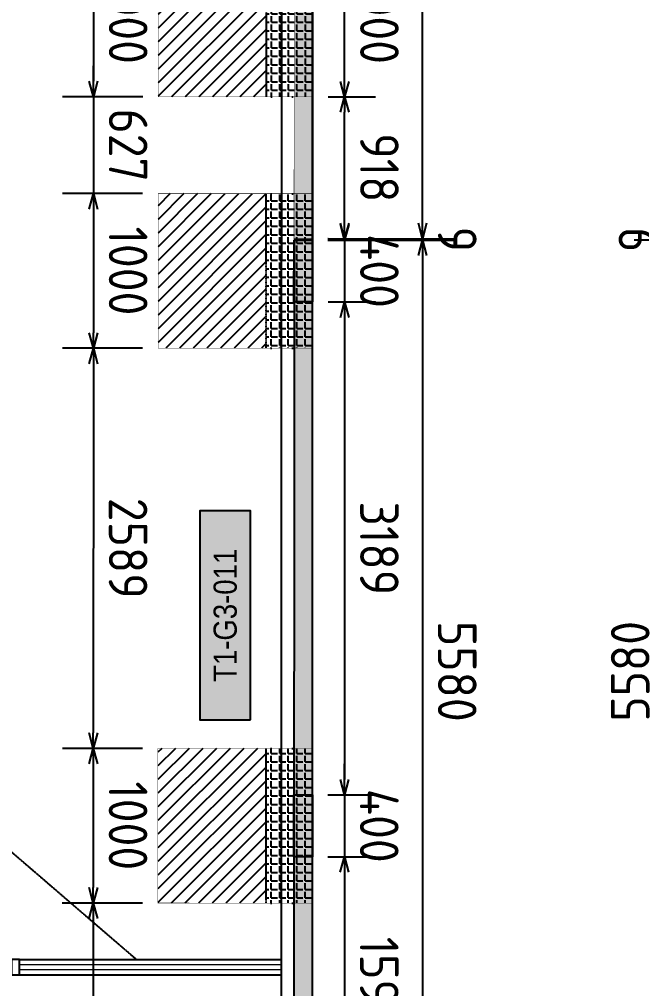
# Model space of a CAD drawing. Header units: centimetres. Extents: x -6122352 to 7132207, y -1694241 to 1947892.
# Drawn here: x 130075 to 134102, y -95160 to -88890 of the extents above; entities that cross this region are included whole.
import ezdxf
from ezdxf.enums import TextEntityAlignment as Align
from ezdxf.xclip import XClip

# ---------------------------------------------------------------- set-up
doc = ezdxf.new("R2010")
doc.units = ezdxf.units.CM
doc.header["$MEASUREMENT"] = 0
doc.header["$XCLIPFRAME"] = 2
doc.header["$PDMODE"] = 66
doc.header["$PDSIZE"] = 100
doc.linetypes.add('DASHED2', pattern=[0.375, 0.25, -0.125])
for name, color, linetype, lineweight, true_color in [('08-Compound Wall-2', 6, 'Continuous', 25, 0xff00ff), ('08-Compound Wall-3', 5, 'Continuous', 25, 0x0000ff), ('23585-XR-AR-DAMAC PLOT LIMITS$0$1-End units', 7, 'Continuous', 5, 0xf8991e), ('23585-XR-AR-DAMAC PLOT LIMITS$0$1-Open Space', 7, 'Continuous', 5, 0x90cf5a)]:
    doc.layers.add(name, color=color, linetype=linetype, lineweight=lineweight, true_color=true_color)
doc.layers.add('23585-XR-AR-END-GROUND FLOOR$0$A-LOVR-PLAN', color=251, linetype='Continuous', lineweight=9)
doc.layers.add('A-ANNO-TEXT', color=3, linetype='Continuous', lineweight=25)
for name, color, linetype in [('@MI-FOOTINGS', 7, 'Continuous'), ('@MI-REF LAYER', 7, 'Continuous'), ('@MI-TYPE-01', 30, 'Continuous'), ('@MI-TYPE-02', 6, 'Continuous'), ('B_TH_4', 7, 'Continuous'), ('PANEL-TAGS', 7, 'Continuous')]:
    doc.layers.add(name, color=color, linetype=linetype)
doc.styles.add('PANELTAG_STYLE', font='arial.ttf')
doc.styles.add('Schueco-BEMSTIL', font='isocpeur.ttf', dxfattribs={"width": 0.9})
doc.styles.get("Standard").update_dxf_attribs({"font": 'arial.ttf'})
doc.dimstyles.new('LEADER', dxfattribs={"dimtxt": 0.18, "dimasz": 0.25, "dimexe": 0.18, "dimexo": 0.0625, "dimgap": 0.09, "dimtad": 0, "dimtih": 1, "dimtoh": 1, "dimdec": 4, "dimzin": 0, "dimdsep": 46, "dimtxsty": 'Standard', "dimblk": 'DOT', "dimcen": 0.09, "dimadec": 0, "dimazin": 0, "dimtfac": 1, "dimtdec": 4, "dimtofl": 0, "dimtmove": 0, "dimatfit": 3, "dimldrblk": 'DOT', "dimfxl": 1, "dimtolj": 1, "dimtzin": 0, "dimarcsym": 0})
doc.dimstyles.new('MI- JWC-TXT-2.5 MM', dxfattribs={"dimscale": 1.5, "dimtxt": 2.5, "dimasz": 1, "dimexe": 2, "dimexo": 1, "dimgap": 1, "dimtad": 1, "dimdec": 0, "dimdsep": 46, "dimtxsty": 'Schueco-BEMSTIL', "dimblk": 'OPEN30', "dimcen": 0, "dimdle": 2, "dimclrd": 140, "dimclre": 8, "dimclrt": 40, "dimadec": 0, "dimazin": 2, "dimtfac": 1, "dimtdec": 0, "dimtix": 1, "dimtmove": 2, "dimatfit": 3, "dimldrblk": 'OPEN', "dimfxl": 2, "dimlwd": -1, "dimlwe": -1, "dimarcsym": 0})

# ---------------------------------------------------------------- blocks, each defined once
blk = doc.blocks.new('23585-XR-AR-BOUNDARY WALLS AND SETBACKS')
at = {"layer": '08-Compound Wall-2'}
for points in [[(496560.8281, 2768920.9017), (496543.1323, 2768937.1145), (496542.9972, 2768936.967)], [(496514.6253, 2768906.0028), (496532.2463, 2768889.8566), (496534.3068, 2768892.1053), (496538.3602, 2768896.5291), (496542.4138, 2768900.9529), (496546.4672, 2768905.3767), (496550.5206, 2768909.8005), (496554.574, 2768914.2243), (496560.6193, 2768920.8218), (496542.9972, 2768936.967)]]:
    blk.add_lwpolyline(points, dxfattribs=at)
blk = doc.blocks.new('A$C9d9485f6')
at = {"layer": 'A-ANNO-TEXT', "rotation": 312.4881850805905}
blk.add_blockref('23585-XR-AR-BOUNDARY WALLS AND SETBACKS', (-2377088.5348, -1504219.2521), dxfattribs=at)
blk = doc.blocks.new('23585-XR-AR-DAMAC PLOT LIMITS')
at = {"layer": '23585-XR-AR-DAMAC PLOT LIMITS$0$1-End units', "color": 251, "true_color": 0x636466}
blk.add_lwpolyline([(496560.8281, 2768920.9017), (496554.6477, 2768914.1567), (496536.9527, 2768930.3703), (496543.1323, 2768937.1145)], close=True, dxfattribs=at)
at = {"layer": '23585-XR-AR-DAMAC PLOT LIMITS$0$1-Open Space', "color": 251, "true_color": 0x636466}
blk.add_lwpolyline([(496562.8545, 2768923.1131), (496580.5493, 2768906.8991), (496578.5225, 2768904.6873), (496560.8281, 2768920.9017), (496543.1323, 2768937.1145), (496545.1591, 2768939.3265)], close=True, dxfattribs=at)
blk = doc.blocks.new('A$Cf093b529')
at = {"layer": 'A-ANNO-TEXT'}
blk.add_blockref('23585-XR-AR-DAMAC PLOT LIMITS', (-495391.9901, -2768603.4419), dxfattribs=at)
blk = doc.blocks.new('XR-AR-END-SETTING OUT PLAN')
at = {"layer": '08-Compound Wall-3'}
for p, q in [((1900, 10600), (-523.3, 10600)), ((1900, 10500), (-523.3, 10500))]:
    blk.add_line(p, q, dxfattribs=at)
blk.add_lwpolyline([(1950, 10600), (1900, 10600), (1900, 10500), (1950, 10500)], close=True, dxfattribs=at)
at = {"layer": '23585-XR-AR-END-GROUND FLOOR$0$A-LOVR-PLAN'}
blk.add_lwpolyline([(1900, 10600), (1900, 10500)], dxfattribs=at)
blk.add_lwpolyline([(1900, 10535), (1900, 10565), (-523.3, 10565), (-523.3, 10535)], close=True, dxfattribs=at)
blk = doc.blocks.new('END UNIT')
at = {"xscale": 0.001, "yscale": 0.001, "zscale": 0.001}
blk.add_blockref('XR-AR-END-SETTING OUT PLAN', (-9.1502, 0), dxfattribs=at)
blk = doc.blocks.new('TH_4')
blk.add_blockref('END UNIT', (495802.3054, 2769130.5141))
blk = doc.blocks.new('A$C780da55d')
at = {"layer": 'B_TH_4', "xscale": 1.000039159572381, "yscale": 1.000039159572381, "zscale": 1.000039159572381}
blk.add_blockref('TH_4', (-495814.0705, -2769239.3021), dxfattribs=at)
blk = doc.blocks.new('23585-XR-AR-MALDIVE-2$0$TH_4')
blk.add_blockref('A$C780da55d', (495794.6554, 2769130.8641))
blk = doc.blocks.new('A$Cc84df2ca')
at = {"color": 1, "true_color": 0xeb0000, "const_width": 0.01}
blk.add_lwpolyline([(33.1484, 0), (27.1484, 0), (21.1484, 0.0002), (15.1484, 0.0002), (9.1484, 0.0002), (0.0011, 0.0002), (0, 24.0001), (9.1484, 24), (15.1484, 24.0001), (21.1484, 24.0001), (27.1484, 24.0002), (33.1485, 24), (39.1485, 24.0001), (42.2984, 24.0001), (42.2982, 0.0002)], close=True, dxfattribs=at)
blk = doc.blocks.new('_Dot')
at = {"color": 0, "linetype": 'ByBlock', "lineweight": -2}
blk.add_line((-0.5, 0), (-1, 0), dxfattribs=at)
at = {"color": 0, "linetype": 'ByBlock', "const_width": 0.5}
blk.add_lwpolyline([(-0.25, 0, 1), (0.25, 0, 1)], format="xyb", close=True, dxfattribs=at)
blk = doc.blocks.new('A$Cc9adf89e')
at = {"color": 1, "true_color": 0xeb0000, "const_width": 0.01}
blk.add_lwpolyline([(34.7286, -22.729), (28.7286, -22.7291), (22.7286, -22.7288), (16.7286, -22.7289), (10.7286, -22.7289), (1.5814, -22.7289), (1.5802, 1.271), (10.7286, 1.271), (16.7286, 1.271), (22.7286, 1.2711), (28.7286, 1.2711), (34.7287, 1.271), (40.7287, 1.271), (43.8786, 1.271), (43.8784, -22.7289)], close=True, dxfattribs=at)
blk = doc.blocks.new('_Open30')
at = {"color": 0, "linetype": 'ByBlock', "lineweight": -2}
for p, q in [((-1, 0.268), (0, 0)), ((0, 0), (-1, -0.268)), ((0, 0), (-1, 0))]:
    blk.add_line(p, q, dxfattribs=at)
blk = doc.blocks.new('*D1302')
at = {"color": 8, "transparency": 16777216}
for p, q in [((-101.3, -5844.1), (-919.3, -5844.1)), ((-102.3, -11423.8), (-919.3, -11423.8))]:
    blk.add_line(p, q, dxfattribs=at)
at = {"color": 140, "transparency": 16777216}
blk.add_line((-719.3, -11323.8), (-719.3, -5944.1), dxfattribs=at)
at = {"layer": 'Defpoints', "color": 0, "transparency": 16777216}
for p in [(-719.3, -5844.1), (-1.3, -5844.1), (-2.3, -11423.8)]:
    blk.add_point(p, dxfattribs=at)
at = {"color": 140, "transparency": 16777216, "xscale": 100, "yscale": 100, "zscale": 100}
for p, rotation in [((-719.3, -5844.1), 90), ((-719.3, -11423.8), 270)]:
    blk.add_blockref('_Open30', p, dxfattribs=dict(at, rotation=rotation))
at = {"color": 40, "transparency": 16777216, "insert": (-944.3, -8634), "char_height": 250, "attachment_point": 5, "rotation": 90, "style": 'Schueco-BEMSTIL'}
blk.add_mtext('5580', dxfattribs=at)
blk = doc.blocks.new('_Open')
at = {"color": 0, "linetype": 'ByBlock', "lineweight": -2}
for p, q in [((-1, 0.2), (0, 0)), ((-1, -0.2), (0, 0)), ((0, 0), (-1, 0))]:
    blk.add_line(p, q, dxfattribs=at)
blk = doc.blocks.new('*D1292')
at = {"color": 140, "transparency": 16777216}
for p, q in [((-214.3, -5735), (-214.3, -5635)), ((-214.3, -5844), (-214.3, -5835)), ((-214.3, -5944), (-214.3, -6044))]:
    blk.add_line(p, q, dxfattribs=at)
at = {"color": 8, "transparency": 16777216}
for p, q in [((-101, -5835), (-414.3, -5835)), ((-101.2, -5844), (-414.3, -5844))]:
    blk.add_line(p, q, dxfattribs=at)
at = {"layer": 'Defpoints', "color": 0, "transparency": 16777216}
for p in [(-214.3, -5835), (-1.2, -5844), (-1, -5835)]:
    blk.add_point(p, dxfattribs=at)
at = {"color": 140, "transparency": 16777216, "xscale": 100, "yscale": 100, "zscale": 100}
for p, rotation in [((-214.3, -5835), 270), ((-214.3, -5844), 90)]:
    blk.add_blockref('_Open30', p, dxfattribs=dict(at, rotation=rotation))
at = {"color": 40, "transparency": 16777216, "insert": (-895, -5839.5), "char_height": 250, "attachment_point": 5, "rotation": 90, "style": 'Schueco-BEMSTIL'}
blk.add_mtext('9', dxfattribs=at)
blk = doc.blocks.new('T1-FOOTING')
at = {"transparency": 33554679}
h = blk.add_hatch(dxfattribs=at)
h.set_pattern_fill('ANGLE', color=256, scale=500)
h.set_pattern_definition([(0, (0, 0), (0, 137.5), [100, -37.5]), (90, (0, 0), (-137.5, 8e-15), [100, -37.5])])
h.paths.add_polyline_path([(-500, -300), (500, -300), (500, 0), (-500, 0)])
h.paths.add_polyline_path([(-499.75, -299.75), (499.75, -299.75), (499.75, -0.25), (-499.75, -0.25)], flags=16)
h = blk.add_hatch(dxfattribs=at)
h.set_pattern_fill('ANGLE', color=8, scale=200)
h.set_pattern_definition([(0, (0, 0), (0, 55), [40, -15]), (90, (0, 0), (-55, 3e-15), [40, -15])])
h.paths.add_polyline_path([(500, -300), (500, 0), (-500, 0), (-500, -300)])
h = blk.add_hatch(dxfattribs=at)
h.set_pattern_fill('ANSI31', color=8, scale=500)
h.paths.add_polyline_path([(500, -1000), (500, -300), (-500, -300), (-500, -1000)])
at = {"layer": '@MI-TYPE-01', "color": 240, "linetype": 'DASHED2', "true_color": 0xed1f24}
blk.add_line((-500, -300), (500, -300), dxfattribs=at)
at = {"layer": '@MI-TYPE-01', "color": 240, "true_color": 0xed1f24, "const_width": 2.5}
blk.add_lwpolyline([(-500, 0), (500, 0), (500, -1000), (-500, -1000)], close=True, dxfattribs=at)
blk = doc.blocks.new('*D1323')
at = {"layer": '@MI-TYPE-02', "color": 8, "transparency": 16777216}
for p, q in [((382575.2, -149262.9), (383386.9, -149262.8)), ((382576.2, -155097.9), (383387.9, -155097.8))]:
    blk.add_line(p, q, dxfattribs=at)
at = {"layer": '@MI-TYPE-02', "color": 140, "transparency": 16777216}
blk.add_line((383187.9, -154997.8), (383186.9, -149362.8), dxfattribs=at)
at = {"layer": 'Defpoints', "color": 0, "transparency": 16777216}
for p in [(382475.2, -149263), (383186.9, -149262.8), (382476.2, -155098)]:
    blk.add_point(p, dxfattribs=at)
at = {"layer": '@MI-TYPE-02', "color": 140, "transparency": 16777216, "xscale": 100, "yscale": 100, "zscale": 100}
for p, rotation in [((383186.9, -149262.8), 90.01026582106833), ((383187.9, -155097.8), 270.0102658210683)]:
    blk.add_blockref('_Open30', p, dxfattribs=dict(at, rotation=rotation))
at = {"layer": '@MI-TYPE-02', "color": 40, "transparency": 16777216, "insert": (383412.4, -152180.3), "char_height": 250, "attachment_point": 5, "rotation": 270.01027, "style": 'Schueco-BEMSTIL'}
blk.add_mtext('5835', dxfattribs=at)
blk = doc.blocks.new('*D1324')
at = {"layer": '@MI-TYPE-02', "color": 8, "transparency": 16777216}
for p, q in [((382576.9, -154180.4), (382883.4, -154180.3)), ((382576.2, -155097.9), (382883.6, -155097.9))]:
    blk.add_line(p, q, dxfattribs=at)
at = {"layer": '@MI-TYPE-02', "color": 140, "transparency": 16777216}
blk.add_line((382683.6, -154997.9), (382683.4, -154280.4), dxfattribs=at)
at = {"layer": 'Defpoints', "color": 0, "transparency": 16777216}
for p in [(382476.9, -154180.4), (382683.4, -154180.4), (382476.2, -155098)]:
    blk.add_point(p, dxfattribs=at)
at = {"layer": '@MI-TYPE-02', "color": 140, "transparency": 16777216, "xscale": 100, "yscale": 100, "zscale": 100}
for p, rotation in [((382683.4, -154180.4), 90.01026582106833), ((382683.6, -155097.9), 270.0102658210683)]:
    blk.add_blockref('_Open30', p, dxfattribs=dict(at, rotation=rotation))
at = {"layer": '@MI-TYPE-02', "color": 40, "transparency": 16777216, "insert": (382908.5, -154639.1), "char_height": 250, "attachment_point": 5, "rotation": 270.01027, "style": 'Schueco-BEMSTIL'}
blk.add_mtext('918', dxfattribs=at)
blk = doc.blocks.new('*D1325')
at = {"layer": '@MI-TYPE-02', "color": 8, "transparency": 16777216}
for p, q in [((382575.8, -153180.4), (382883.3, -153180.3)), ((382576.9, -154180.4), (382883.4, -154180.3))]:
    blk.add_line(p, q, dxfattribs=at)
at = {"layer": '@MI-TYPE-02', "color": 140, "transparency": 16777216}
blk.add_line((382683.4, -154080.4), (382683.3, -153280.4), dxfattribs=at)
at = {"layer": 'Defpoints', "color": 0, "transparency": 16777216}
for p in [(382475.8, -153180.4), (382683.3, -153180.4), (382476.9, -154180.4)]:
    blk.add_point(p, dxfattribs=at)
at = {"layer": '@MI-TYPE-02', "color": 140, "transparency": 16777216, "xscale": 100, "yscale": 100, "zscale": 100}
for p, rotation in [((382683.3, -153180.4), 90.01026582106833), ((382683.4, -154180.4), 270.0102658210683)]:
    blk.add_blockref('_Open30', p, dxfattribs=dict(at, rotation=rotation))
at = {"layer": '@MI-TYPE-02', "color": 40, "transparency": 16777216, "insert": (382908.3, -153680.3), "char_height": 250, "attachment_point": 5, "rotation": 270.01027, "style": 'Schueco-BEMSTIL'}
blk.add_mtext('1000', dxfattribs=at)
blk = doc.blocks.new('RCC COPING')
at = {"layer": '@MI-TYPE-01', "transparency": 33554679}
h = blk.add_hatch(color=8, dxfattribs=at)
h.dxf.hatch_style = 1
h.paths.add_polyline_path([(60, 200), (-60, 200), (-60, -200), (60, -200)])
at = {"layer": '@MI-TYPE-01', "color": 30}
blk.add_lwpolyline([(-60, 200), (60, 200), (60, -200), (-60, -200)], close=True, dxfattribs=at)
blk = doc.blocks.new('31309MM')
at = {"layer": '@MI-TYPE-01', "transparency": 33554679}
h = blk.add_hatch(color=30, dxfattribs=at)
h.dxf.hatch_style = 1
h.paths.add_polyline_path([(0, 120), (5581.9, 120), (5581.9, 0), (0, 0)])
h.paths.add_polyline_path([(5591.9, 0), (12764, 0), (12764, 120), (5591.9, 120)])
h.paths.add_polyline_path([(12774, 120), (18355.6, 120), (18355.6, -0.2), (12774, -0.2)])
h.paths.add_polyline_path([(18365.7, -0.2), (23537.4, -0.2), (23537.4, 120), (18365.7, 120)])
h.paths.add_polyline_path([(23547.4, 120), (30719.5, 120), (30719.5, 0), (23547.4, 0)])
h.paths.add_polyline_path([(30729.5, 0), (36309.3, 0), (36309.3, 120), (30729.5, 120)])
at = {"layer": '@MI-TYPE-01', "color": 30}
blk.add_lwpolyline([(30729.5, 0), (36309.3, 0), (36309.3, 120), (30729.5, 120)], close=True, dxfattribs=at)
at = {"layer": '@MI-TYPE-01', "color": 240, "true_color": 0xed1f24, "rotation": 89.95700707059105}
for p in [(32520.3, 60), (36109.3, 60.2)]:
    blk.add_blockref('RCC COPING', p, dxfattribs=at)
blk = doc.blocks.new('A$Ceca04276')
at = {"layer": '@MI-TYPE-01', "color": 30, "rotation": 89.98971944707202}
blk.add_blockref('31309MM', (0.5, 9.9), dxfattribs=at)
blk = doc.blocks.new('*D1329')
at = {"layer": '@MI-TYPE-02', "color": 140, "transparency": 16777216}
for p, q in [((383187.9, -154997.8), (383187.9, -154897.8)), ((383187.9, -155097.8), (383187.9, -155106.9)), ((383187.9, -155206.9), (383188, -155306.9))]:
    blk.add_line(p, q, dxfattribs=at)
at = {"layer": '@MI-TYPE-02', "color": 8, "transparency": 16777216}
for p, q in [((382576.2, -155097.9), (383387.9, -155097.8)), ((382576.3, -155107), (383387.9, -155106.9))]:
    blk.add_line(p, q, dxfattribs=at)
at = {"layer": 'Defpoints', "color": 0, "transparency": 16777216}
for p in [(382476.2, -155098), (382476.3, -155107), (383187.9, -155106.9)]:
    blk.add_point(p, dxfattribs=at)
at = {"layer": '@MI-TYPE-02', "color": 140, "transparency": 16777216, "xscale": 100, "yscale": 100, "zscale": 100}
for p, rotation in [((383187.9, -155097.8), 270.0102658210683), ((383187.9, -155106.9), 90.01026582106833)]:
    blk.add_blockref('_Open30', p, dxfattribs=dict(at, rotation=rotation))
at = {"layer": '@MI-TYPE-02', "color": 40, "transparency": 16777216, "insert": (383412.9, -155102.3), "char_height": 250, "attachment_point": 5, "rotation": 270.01027, "style": 'Schueco-BEMSTIL'}
blk.add_mtext('9', dxfattribs=at)
blk = doc.blocks.new('*D1378')
at = {"layer": '@MI-TYPE-02', "color": 8, "transparency": 16777216}
for p, q in [((92.5, 42154.2), (904.1, 42154.4)), ((93.7, 36574.5), (905.1, 36574.6))]:
    blk.add_line(p, q, dxfattribs=at)
at = {"layer": '@MI-TYPE-02', "color": 140, "transparency": 16777216}
blk.add_line((704.1, 42054.3), (705.1, 36674.6), dxfattribs=at)
at = {"layer": 'Defpoints', "color": 0, "transparency": 16777216}
for p in [(-7.5, 42154.2), (-6.3, 36574.5), (705.1, 36574.6)]:
    blk.add_point(p, dxfattribs=at)
at = {"layer": '@MI-TYPE-02', "color": 140, "transparency": 16777216, "xscale": 100, "yscale": 100, "zscale": 100}
for p, rotation in [((704.1, 42154.3), 90.01026582106833), ((705.1, 36574.6), 270.0102658210683)]:
    blk.add_blockref('_Open30', p, dxfattribs=dict(at, rotation=rotation))
at = {"layer": '@MI-TYPE-02', "color": 40, "transparency": 16777216, "insert": (929.6, 39364.5), "char_height": 250, "attachment_point": 5, "rotation": 270.01027, "style": 'Schueco-BEMSTIL'}
blk.add_mtext('5580', dxfattribs=at)
blk = doc.blocks.new('*D1330')
at = {"layer": '@MI-TYPE-02', "color": 140, "transparency": 16777216}
for p, q in [((382683.6, -155006.9), (382683.6, -154906.9)), ((382683.6, -155106.9), (382683.7, -155507)), ((382683.7, -155607), (382683.7, -155707))]:
    blk.add_line(p, q, dxfattribs=at)
at = {"layer": '@MI-TYPE-02', "color": 8, "transparency": 16777216}
for p, q in [((382576, -155106.9), (382883.6, -155106.9)), ((382576.6, -155507), (382883.7, -155507))]:
    blk.add_line(p, q, dxfattribs=at)
at = {"layer": 'Defpoints', "color": 0, "transparency": 16777216}
for p in [(382476, -155107), (382476.6, -155507), (382683.7, -155507)]:
    blk.add_point(p, dxfattribs=at)
at = {"layer": '@MI-TYPE-02', "color": 140, "transparency": 16777216, "xscale": 100, "yscale": 100, "zscale": 100}
for p, rotation in [((382683.6, -155106.9), 270.0102658210683), ((382683.7, -155507), 90.01026582106833)]:
    blk.add_blockref('_Open30', p, dxfattribs=dict(at, rotation=rotation))
at = {"layer": '@MI-TYPE-02', "color": 40, "transparency": 16777216, "insert": (382908.6, -155306.9), "char_height": 250, "attachment_point": 5, "rotation": 270.01027, "style": 'Schueco-BEMSTIL'}
blk.add_mtext('400', dxfattribs=at)
blk = doc.blocks.new('*D1331')
at = {"layer": '@MI-TYPE-02', "color": 8, "transparency": 16777216}
for p, q in [((382576.6, -155507), (382883.7, -155507)), ((382577.3, -158696.1), (382884.2, -158696))]:
    blk.add_line(p, q, dxfattribs=at)
at = {"layer": '@MI-TYPE-02', "color": 140, "transparency": 16777216}
blk.add_line((382683.7, -155607), (382684.2, -158596), dxfattribs=at)
at = {"layer": 'Defpoints', "color": 0, "transparency": 16777216}
for p in [(382476.6, -155507), (382684.2, -158696), (382477.3, -158696.1)]:
    blk.add_point(p, dxfattribs=at)
at = {"layer": '@MI-TYPE-02', "color": 140, "transparency": 16777216, "xscale": 100, "yscale": 100, "zscale": 100}
for p, rotation in [((382683.7, -155507), 90.01026582106833), ((382684.2, -158696), 270.0102658210683)]:
    blk.add_blockref('_Open30', p, dxfattribs=dict(at, rotation=rotation))
at = {"layer": '@MI-TYPE-02', "color": 40, "transparency": 16777216, "insert": (382909, -157101.5), "char_height": 250, "attachment_point": 5, "rotation": 270.01027, "style": 'Schueco-BEMSTIL'}
blk.add_mtext('3189', dxfattribs=at)
blk = doc.blocks.new('*D1332')
at = {"layer": '@MI-TYPE-02', "color": 140, "transparency": 16777216}
for p, q in [((382684.2, -158596), (382684.2, -158496)), ((382684.2, -158696), (382684.3, -159096)), ((382684.3, -159196), (382684.3, -159296))]:
    blk.add_line(p, q, dxfattribs=at)
at = {"layer": '@MI-TYPE-02', "color": 8, "transparency": 16777216}
for p, q in [((382577.3, -158696.1), (382884.2, -158696)), ((382577.1, -159096.1), (382884.3, -159096))]:
    blk.add_line(p, q, dxfattribs=at)
at = {"layer": 'Defpoints', "color": 0, "transparency": 16777216}
for p in [(382477.3, -158696.1), (382477.1, -159096.1), (382684.3, -159096)]:
    blk.add_point(p, dxfattribs=at)
at = {"layer": '@MI-TYPE-02', "color": 140, "transparency": 16777216, "xscale": 100, "yscale": 100, "zscale": 100}
for p, rotation in [((382684.2, -158696), 270.0102658210683), ((382684.3, -159096), 90.01026582106833)]:
    blk.add_blockref('_Open30', p, dxfattribs=dict(at, rotation=rotation))
at = {"layer": '@MI-TYPE-02', "color": 40, "transparency": 16777216, "insert": (382909.3, -158896), "char_height": 250, "attachment_point": 5, "rotation": 270.01027, "style": 'Schueco-BEMSTIL'}
blk.add_mtext('400', dxfattribs=at)
blk = doc.blocks.new('*D1333')
at = {"layer": '@MI-TYPE-02', "color": 8, "transparency": 16777216}
for p, q in [((382577.1, -159096.1), (382884.3, -159096)), ((382577.3, -160686.8), (382884.6, -160686.7))]:
    blk.add_line(p, q, dxfattribs=at)
at = {"layer": '@MI-TYPE-02', "color": 140, "transparency": 16777216}
blk.add_line((382684.3, -159196), (382684.6, -160586.7), dxfattribs=at)
at = {"layer": 'Defpoints', "color": 0, "transparency": 16777216}
for p in [(382477.1, -159096.1), (382477.3, -160686.8), (382684.6, -160686.7)]:
    blk.add_point(p, dxfattribs=at)
at = {"layer": '@MI-TYPE-02', "color": 140, "transparency": 16777216, "xscale": 100, "yscale": 100, "zscale": 100}
for p, rotation in [((382684.3, -159096), 90.01026582106833), ((382684.6, -160686.7), 270.0102658210683)]:
    blk.add_blockref('_Open30', p, dxfattribs=dict(at, rotation=rotation))
at = {"layer": '@MI-TYPE-02', "color": 40, "transparency": 16777216, "insert": (382909.5, -159891.4), "char_height": 250, "attachment_point": 5, "rotation": 270.01027, "style": 'Schueco-BEMSTIL'}
blk.add_mtext('1591', dxfattribs=at)
blk = doc.blocks.new('*D1405')
at = {"layer": '@MI-TYPE-02', "color": 8, "transparency": 16777216}
for p, q in [((-1107.1, 44080.6), (-1626.6, 44080.5)), ((-1106.9, 43080.6), (-1626.4, 43080.5))]:
    blk.add_line(p, q, dxfattribs=at)
at = {"layer": '@MI-TYPE-02', "color": 140, "transparency": 16777216}
blk.add_line((-1426.5, 43980.6), (-1426.4, 43180.6), dxfattribs=at)
at = {"layer": 'Defpoints', "color": 0, "transparency": 16777216}
for p in [(-1007.1, 44080.6), (-1426.4, 43080.6), (-1006.9, 43080.6)]:
    blk.add_point(p, dxfattribs=at)
at = {"layer": '@MI-TYPE-02', "color": 140, "transparency": 16777216, "xscale": 100, "yscale": 100, "zscale": 100}
for p, rotation in [((-1426.6, 44080.6), 90.01026582106819), ((-1426.4, 43080.6), 270.0102658210682)]:
    blk.add_blockref('_Open30', p, dxfattribs=dict(at, rotation=rotation))
at = {"layer": '@MI-TYPE-02', "color": 40, "transparency": 16777216, "insert": (-1201.5, 43580.6), "char_height": 250, "attachment_point": 5, "rotation": 270.01027, "style": 'Schueco-BEMSTIL'}
blk.add_mtext('1000', dxfattribs=at)
blk = doc.blocks.new('*D1406')
at = {"layer": '@MI-TYPE-02', "color": 140, "transparency": 16777216}
for p, q in [((-1426.4, 43180.6), (-1426.4, 43280.6)), ((-1426.4, 43080.6), (-1426.3, 42453.9)), ((-1426.2, 42353.9), (-1426.2, 42253.9))]:
    blk.add_line(p, q, dxfattribs=at)
at = {"layer": '@MI-TYPE-02', "color": 8, "transparency": 16777216}
for p, q in [((-1106.9, 43080.6), (-1626.4, 43080.5)), ((-1107.5, 42454), (-1626.3, 42453.9))]:
    blk.add_line(p, q, dxfattribs=at)
at = {"layer": 'Defpoints', "color": 0, "transparency": 16777216}
for p in [(-1006.9, 43080.6), (-1426.3, 42453.9), (-1007.5, 42454)]:
    blk.add_point(p, dxfattribs=at)
at = {"layer": '@MI-TYPE-02', "color": 140, "transparency": 16777216, "xscale": 100, "yscale": 100, "zscale": 100}
for p, rotation in [((-1426.4, 43080.6), 270.0102658210682), ((-1426.3, 42453.9), 90.01026582106819)]:
    blk.add_blockref('_Open30', p, dxfattribs=dict(at, rotation=rotation))
at = {"layer": '@MI-TYPE-02', "color": 40, "transparency": 16777216, "insert": (-1201.3, 42767.3), "char_height": 250, "attachment_point": 5, "rotation": 270.01027, "style": 'Schueco-BEMSTIL'}
blk.add_mtext('627', dxfattribs=at)
blk = doc.blocks.new('*D1407')
at = {"layer": '@MI-TYPE-02', "color": 8, "transparency": 16777216}
for p, q in [((-1107.5, 42454), (-1626.3, 42453.9)), ((-1107.4, 41454), (-1626.1, 41453.9))]:
    blk.add_line(p, q, dxfattribs=at)
at = {"layer": '@MI-TYPE-02', "color": 140, "transparency": 16777216}
blk.add_line((-1426.2, 42353.9), (-1426.1, 41553.9), dxfattribs=at)
at = {"layer": 'Defpoints', "color": 0, "transparency": 16777216}
for p in [(-1007.5, 42454), (-1426.1, 41453.9), (-1007.4, 41454)]:
    blk.add_point(p, dxfattribs=at)
at = {"layer": '@MI-TYPE-02', "color": 140, "transparency": 16777216, "xscale": 100, "yscale": 100, "zscale": 100}
for p, rotation in [((-1426.3, 42453.9), 90.01026582106819), ((-1426.1, 41453.9), 270.0102658210682)]:
    blk.add_blockref('_Open30', p, dxfattribs=dict(at, rotation=rotation))
at = {"layer": '@MI-TYPE-02', "color": 40, "transparency": 16777216, "insert": (-1201.2, 41954), "char_height": 250, "attachment_point": 5, "rotation": 270.01027, "style": 'Schueco-BEMSTIL'}
blk.add_mtext('1000', dxfattribs=at)
blk = doc.blocks.new('*D1408')
at = {"layer": '@MI-TYPE-02', "color": 8, "transparency": 16777216}
for p, q in [((-1107.4, 41454), (-1626.1, 41453.9)), ((-1106.7, 38865), (-1625.6, 38864.9))]:
    blk.add_line(p, q, dxfattribs=at)
at = {"layer": '@MI-TYPE-02', "color": 140, "transparency": 16777216}
blk.add_line((-1426.1, 41353.9), (-1425.6, 38964.9), dxfattribs=at)
at = {"layer": 'Defpoints', "color": 0, "transparency": 16777216}
for p in [(-1007.4, 41454), (-1425.6, 38864.9), (-1006.7, 38865)]:
    blk.add_point(p, dxfattribs=at)
at = {"layer": '@MI-TYPE-02', "color": 140, "transparency": 16777216, "xscale": 100, "yscale": 100, "zscale": 100}
for p, rotation in [((-1426.1, 41453.9), 90.01026582106819), ((-1425.6, 38864.9), 270.0102658210682)]:
    blk.add_blockref('_Open30', p, dxfattribs=dict(at, rotation=rotation))
at = {"layer": '@MI-TYPE-02', "color": 40, "transparency": 16777216, "insert": (-1200.9, 40159.5), "char_height": 250, "attachment_point": 5, "rotation": 270.01027, "style": 'Schueco-BEMSTIL'}
blk.add_mtext('2589', dxfattribs=at)
blk = doc.blocks.new('*D1409')
at = {"layer": '@MI-TYPE-02', "color": 8, "transparency": 16777216}
for p, q in [((-1106.7, 38865), (-1625.6, 38864.9)), ((-1106.6, 37865), (-1625.4, 37864.9))]:
    blk.add_line(p, q, dxfattribs=at)
at = {"layer": '@MI-TYPE-02', "color": 140, "transparency": 16777216}
blk.add_line((-1425.6, 38764.9), (-1425.5, 37964.9), dxfattribs=at)
at = {"layer": 'Defpoints', "color": 0, "transparency": 16777216}
for p in [(-1006.7, 38865), (-1425.4, 37864.9), (-1006.6, 37865)]:
    blk.add_point(p, dxfattribs=at)
at = {"layer": '@MI-TYPE-02', "color": 140, "transparency": 16777216, "xscale": 100, "yscale": 100, "zscale": 100}
for p, rotation in [((-1425.6, 38864.9), 90.01026582106819), ((-1425.4, 37864.9), 270.0102658210682)]:
    blk.add_blockref('_Open30', p, dxfattribs=dict(at, rotation=rotation))
at = {"layer": '@MI-TYPE-02', "color": 40, "transparency": 16777216, "insert": (-1200.5, 38364.9), "char_height": 250, "attachment_point": 5, "rotation": 270.01027, "style": 'Schueco-BEMSTIL'}
blk.add_mtext('1000', dxfattribs=at)
blk = doc.blocks.new('*D1410')
at = {"layer": '@MI-TYPE-02', "color": 8, "transparency": 16777216}
for p, q in [((-1106.6, 37865), (-1625.4, 37864.9)), ((-1106.3, 35273.6), (-1625, 35273.5))]:
    blk.add_line(p, q, dxfattribs=at)
at = {"layer": '@MI-TYPE-02', "color": 140, "transparency": 16777216}
blk.add_line((-1425.4, 37764.9), (-1425, 35373.5), dxfattribs=at)
at = {"layer": 'Defpoints', "color": 0, "transparency": 16777216}
for p in [(-1006.6, 37865), (-1425, 35273.5), (-1006.3, 35273.6)]:
    blk.add_point(p, dxfattribs=at)
at = {"layer": '@MI-TYPE-02', "color": 140, "transparency": 16777216, "xscale": 100, "yscale": 100, "zscale": 100}
for p, rotation in [((-1425.4, 37864.9), 90.01026582106819), ((-1425, 35273.5), 270.0102658210682)]:
    blk.add_blockref('_Open30', p, dxfattribs=dict(at, rotation=rotation))
at = {"layer": '@MI-TYPE-02', "color": 40, "transparency": 16777216, "insert": (-1200.2, 36569.2), "char_height": 250, "attachment_point": 5, "rotation": 270.01027, "style": 'Schueco-BEMSTIL'}
blk.add_mtext('2591', dxfattribs=at)
blk = doc.blocks.new('PANELTAG')
at = {"layer": 'PANEL-TAGS', "color": 1}
blk.add_lwpolyline([(-13.5, -3.3), (13.5, -3.3), (13.5, 3.3), (-13.5, 3.3)], close=True, dxfattribs=at)
at = {"layer": 'PANEL-TAGS', "color": 40, "true_color": 0xffd700}
blk.add_solid([(-13.5, -3.3), (13.5, -3.3), (-13.5, 3.3), (13.5, 3.3)], dxfattribs=at)
at = {"layer": 'PANEL-TAGS', "color": 5, "style": 'PANELTAG_STYLE', "width": 0.85}
blk.add_attdef('TAGNO', text='', height=3, dxfattribs=at).set_placement((0, 0), align=Align.MIDDLE)
blk = doc.blocks.new('T1-PARTITION PLAN')
dim = blk.add_linear_dim(base=(-214.3, -5835), p1=(-1.2, -5844), p2=(-1, -5835), angle=90, dimstyle='MI- JWC-TXT-2.5 MM')
dim.commit()
dim.dimension.update_dxf_attribs({"geometry": '*D1292', "text_midpoint": (-895, -5839.5), "dimtype": 128})
dim = blk.add_linear_dim(base=(-719.3, -5844.1), p1=(-2.3, -11423.8), p2=(-1.3, -5844.1), angle=90, dimstyle='MI- JWC-TXT-2.5 MM')
dim.commit()
dim.dimension.update_dxf_attribs({"geometry": '*D1302', "text_midpoint": (-944.3, -8634)})
blk = doc.blocks.new('T1-PARTITON 2')
at = {"layer": '@MI-TYPE-02'}
h = blk.add_hatch(color=256, dxfattribs=at)
h.dxf.hatch_style = 1
h.paths.add_polyline_path([(-8.7, 47998.3), (-7.6, 42163.3), (-127.6, 42163.3), (-128.7, 47998.3)])
at = {"layer": '@MI-TYPE-02', "const_width": 2.5}
blk.add_lwpolyline([(-8.7, 47998.3), (-7.6, 42163.3), (-127.6, 42163.3), (-128.7, 47998.3)], close=True, dxfattribs=at)
at = {"layer": '@MI-FOOTINGS', "color": 240, "true_color": 0xed1f24, "xscale": -1}
for p, rotation in [((-7, 43580.8), 270.0102658218726), ((-7.4, 41954.2), 270.0100462352146), ((-6.7, 38365.2), 270.0100462352146)]:
    blk.add_blockref('T1-FOOTING', p, dxfattribs=dict(at, rotation=rotation))
at = {"layer": '@MI-TYPE-02', "rotation": 0.02048826124247522}
blk.add_blockref('A$Ceca04276', (-1.3, 5835), dxfattribs=at)
at = {"layer": '@MI-TYPE-02'}
for base, p1, p2, picture, middle, set_off in [((703.1, 47998.4), (-7.6, 42163.3), (-8.7, 47998.3), '*D1323', (928.6, 45081), (-382483.8, 197261.2)), ((199.4, 44080.9), (-6.9, 43080.8), (-8, 44080.8), '*D1325', (424.5, 43580.9), (-382483.8, 197261.2)), ((199.6078, 43080.8581), (-7.6237, 42163.2843), (-6.9156, 43080.8211), '*D1324', (424.69, 42622.1301), (-382483.8231, 197261.2344)), ((199.8, 41754.2), (-7.8, 42154.3), (-7.3, 41754.2), '*D1330', (424.8, 41954.3), (-382483.8, 197261.2)), ((704.1, 42154.3), (-7.6, 42163.3), (-7.5, 42154.2), '*D1329', (929.1, 42158.9), (-382483.8, 197261.2)), ((200.4, 38565.2), (-7.3, 41754.2), (-6.5, 38565.2), '*D1331', (425.1, 40159.7), (-382483.8, 197261.2)), ((200.5, 38165.2), (-6.5, 38565.2), (-6.8, 38165.2), '*D1332', (425.5, 38365.2), (-382483.8, 197261.2)), ((200.8, 36574.5), (-6.8, 38165.2), (-6.5, 36574.5), '*D1333', (425.6, 37369.9), (-382483.8, 197261.2))]:
    dim = blk.add_linear_dim(base=base, p1=p1, p2=p2, angle=90.01027, dimstyle='MI- JWC-TXT-2.5 MM', dxfattribs=at)
    dim.commit()
    dim.dimension.update_dxf_attribs({"geometry": picture, "text_midpoint": middle, "insert": set_off})
for base, p1, p2, picture, middle in [((-1426.4, 43080.6), (-1007.1, 44080.6), (-1006.9, 43080.6), '*D1405', (-1201.5, 43580.6)), ((-1426.3, 42453.9), (-1006.9, 43080.6), (-1007.5, 42454), '*D1406', (-1201.3, 42767.3)), ((-1426.1, 41453.9), (-1007.5, 42454), (-1007.4, 41454), '*D1407', (-1201.2, 41954)), ((705.1, 36574.6), (-7.5, 42154.2), (-6.3, 36574.5), '*D1378', (929.6, 39364.5)), ((-1425.6, 38864.9), (-1007.4, 41454), (-1006.7, 38865), '*D1408', (-1200.9, 40159.5)), ((-1425.4, 37864.9), (-1006.7, 38865), (-1006.6, 37865), '*D1409', (-1200.5, 38364.9)), ((-1425, 35273.5), (-1006.6, 37865), (-1006.3, 35273.6), '*D1410', (-1200.2, 36569.2))]:
    dim = blk.add_linear_dim(base=base, p1=p1, p2=p2, angle=90.01027, dimstyle='MI- JWC-TXT-2.5 MM', dxfattribs=at)
    dim.commit()
    dim.dimension.update_dxf_attribs({"geometry": picture, "text_midpoint": middle})

msp = doc.modelspace()

# ---------------------------------------------------------------- block references
at = {"layer": '@MI-REF LAYER', "xscale": 1000, "yscale": 1000, "zscale": 1000}
msp.add_blockref('A$C9d9485f6', (-23958.95046, 48155.57226), dxfattribs=at)
at = {"layer": '@MI-TYPE-01'}
msp.add_blockref('T1-PARTITION PLAN', (134972.7249, -84473.54866), dxfattribs=at)

# ---------------------------------------------------------------- next in the draw order: block references
at = {"layer": '@MI-REF LAYER'}
ref = msp.add_blockref('23585-XR-AR-MALDIVE-2$0$TH_4', (496417964.95918, 2768957759.23405), dxfattribs=dict(at, xscale=1000, yscale=1000, zscale=1000, rotation=179.9898026793493))
XClip(ref).set_block_clipping_path([(495835.3952632253, 2769130.5143983634), (495835.3955449336, 2769154.454259045), (495832.3107278189, 2769154.4542777431), (495826.3106971746, 2769154.4542400045), (495820.3105747942, 2769154.45435022), (495814.3054865468, 2769154.4543126961), (495808.3105498841, 2769154.4542752365), (495802.3105450505, 2769154.4543360225), (495793.3571281619, 2769154.4542912319), (495793.3583734059, 2769130.514380163)])

# ---------------------------------------------------------------- next in the draw order: block references
at = {"layer": '@MI-REF LAYER', "xscale": 1000, "yscale": 1000, "zscale": 1000, "rotation": 312.4882903633292}
msp.add_blockref('A$Cf093b529', (-891608.73293, 539022.72011), dxfattribs=at)
at = {"layer": '@MI-REF LAYER', "color": 10, "xscale": 1000, "yscale": 1000, "zscale": 1000}
for name, p, rotation in [('A$Cc9adf89e', (133550.81601, -107200.75595), 179.9897998693747), ('A$Cc84df2ca', (131974.64839, -84471.41672), 179.9897998700953)]:
    msp.add_blockref(name, p, dxfattribs=dict(at, rotation=rotation))
at = {"layer": '@MI-TYPE-01', "rotation": 359.977467402098}
msp.add_blockref('T1-PARTITON 2', (131963.16234, -132471.7878), dxfattribs=at)
at = {"layer": 'PANEL-TAGS'}
ref = msp.add_blockref('PANELTAG', (131406.56544, -92745.29006), dxfattribs=dict(at, xscale=50.00000000000001, yscale=50.00000000000001, zscale=50.00000000000001, rotation=90.00000000000001))
ref.add_attrib('TAGNO', 'T1-G3-011', dxfattribs={"color": 5, "height": 150, "rotation": 90, "style": 'PANELTAG_STYLE', "width": 0.85}).set_placement((131406.56544, -92745.29006), align=Align.MIDDLE_CENTER)

# ---------------------------------------------------------------- next in the draw order: leaders
at = {"linetype": 'DASHED2'}
msp.add_leader([(130831.58747, -94971.49917), (127827.29804, -92387.87978)], dimstyle='LEADER', dxfattribs=at)

doc.saveas('drawing.dxf')
